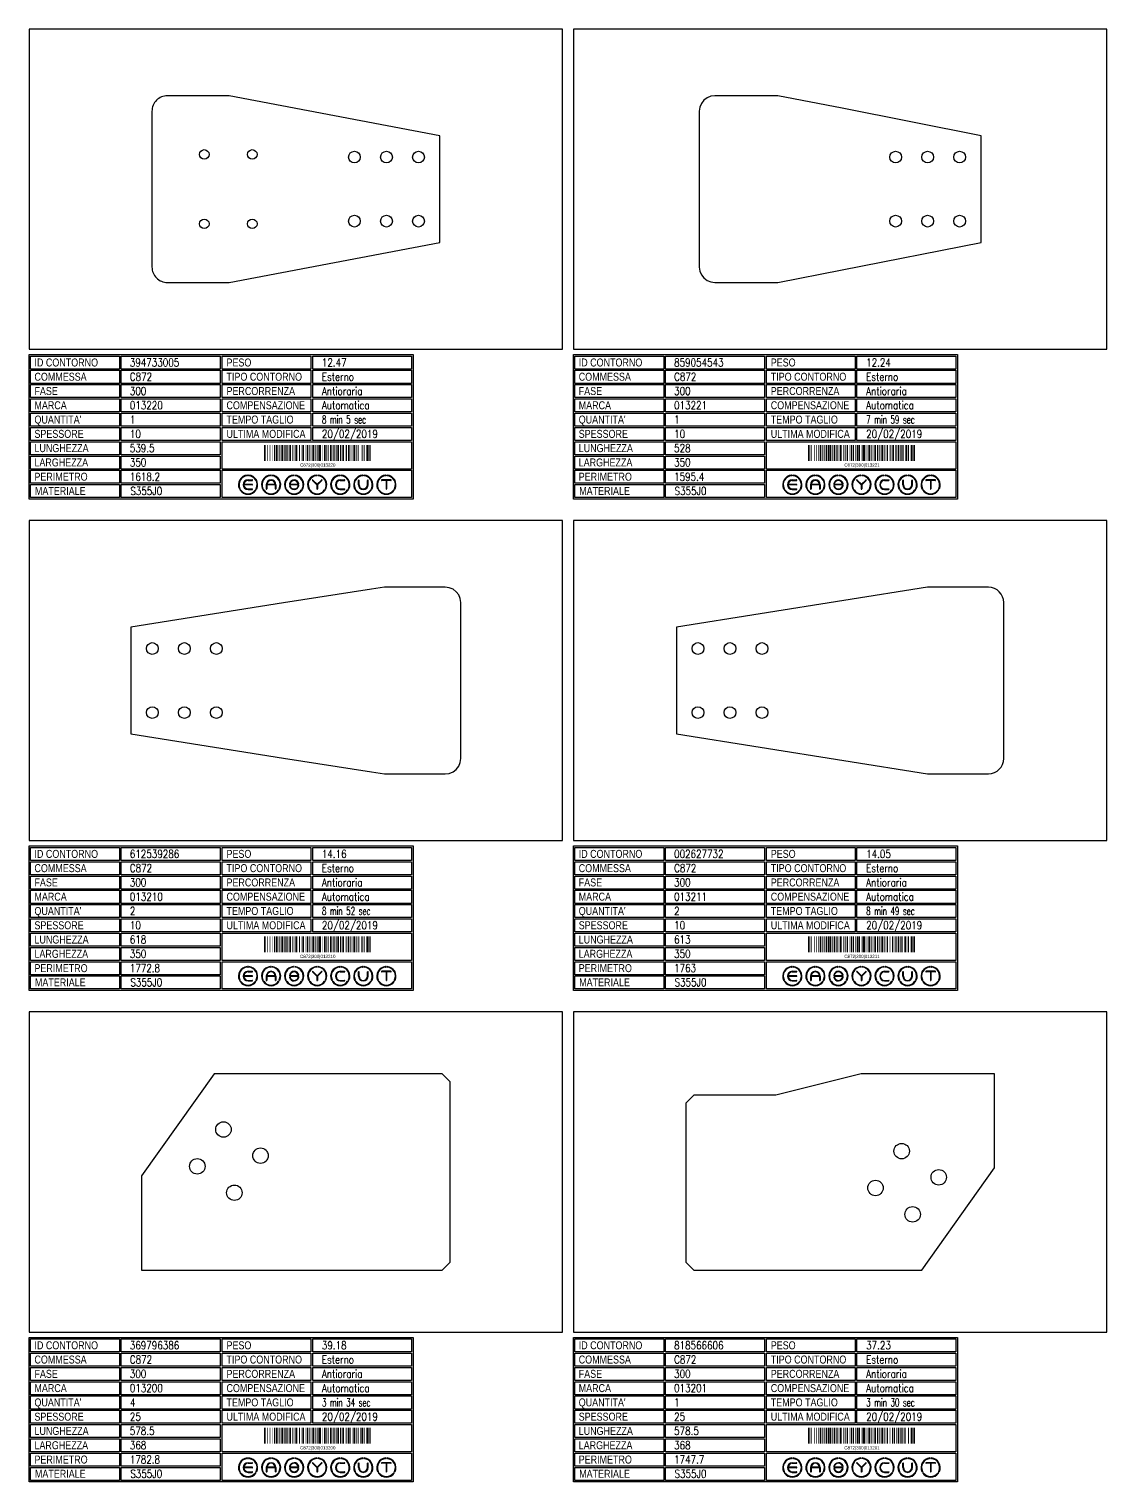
# Model space of a CAD drawing. Header units: millimetres. Extents: x 10000 to 55964, y 10000 to 31380.
# Drawn here: x 13060 to 15080, y 25894 to 28617 of the extents above; entities that cross this region are included whole.
import ezdxf
from ezdxf.enums import TextEntityAlignment as Align

# ---------------------------------------------------------------- set-up
doc = ezdxf.new("R2010")
doc.units = ezdxf.units.MM
doc.styles.add('EasyCutStyle', font='romans.shx', dxfattribs={"width": 0.8})
doc.styles.add('EasyCutStyle1', font='arial.ttf', dxfattribs={"width": 0.8})
doc.styles.get("Standard").update_dxf_attribs({"font": 'arial.ttf'})

# ---------------------------------------------------------------- blocks, each defined once
blk = doc.blocks.new('BlockShape01')
at = {"color": 253}
blk.add_lwpolyline([(0, 0), (720, 0), (720, -271), (0, -271)], close=True, dxfattribs=at)
at = {"color": 2}
for points in [[(3, -2.9), (169.3, -2.9), (169.3, -27.3), (3, -27.3)], [(3, -2.9), (169.3, -2.9), (169.3, -27.3), (3, -27.3)], [(361.9, -2.9), (528.3, -2.9), (528.3, -27.3), (361.9, -27.3)], [(3, -29.6), (169.3, -29.6), (169.3, -54), (3, -54)], [(361.9, -29.6), (528.3, -29.6), (528.3, -54), (361.9, -54)], [(3, -56.4), (169.3, -56.4), (169.3, -80.8), (3, -80.8)], [(361.9, -56.4), (528.3, -56.4), (528.3, -80.8), (361.9, -80.8)], [(3, -83.1), (169.3, -83.1), (169.3, -107.6), (3, -107.6)], [(361.9, -83.1), (528.3, -83.1), (528.3, -107.6), (361.9, -107.6)], [(3, -109.9), (169.3, -109.9), (169.3, -134.3), (3, -134.3)], [(361.9, -109.9), (528.3, -109.9), (528.3, -134.3), (361.9, -134.3)], [(3, -136.7), (169.3, -136.7), (169.3, -161.1), (3, -161.1)], [(361.9, -136.7), (528.3, -136.7), (528.3, -161.1), (361.9, -161.1)], [(3, -163.4), (169.3, -163.4), (169.3, -187.9), (3, -187.9)], [(3, -190.2), (169.3, -190.2), (169.3, -214.6), (3, -214.6)], [(3, -217), (169.3, -217), (169.3, -241.4), (3, -241.4)], [(3, -243.7), (169.3, -243.7), (169.3, -268.1), (3, -268.1)]]:
    blk.add_lwpolyline(points, close=True, dxfattribs=at)
at = {"color": 1}
for points in [[(172.7, -2.9), (358.1, -2.9), (358.1, -27.3), (172.7, -27.3)], [(531.6, -2.9), (717, -2.9), (717, -27.3), (531.6, -27.3)], [(172.7, -29.6), (358.1, -29.6), (358.1, -54), (172.7, -54)], [(531.6, -29.6), (717, -29.6), (717, -54), (531.6, -54)], [(172.7, -56.4), (358.1, -56.4), (358.1, -80.8), (172.7, -80.8)], [(531.6, -56.4), (717, -56.4), (717, -80.8), (531.6, -80.8)], [(172.7, -83.1), (358.1, -83.1), (358.1, -107.6), (172.7, -107.6)], [(531.6, -83.1), (717, -83.1), (717, -107.6), (531.6, -107.6)], [(172.7, -109.9), (358.1, -109.9), (358.1, -134.3), (172.7, -134.3)], [(531.6, -109.9), (717, -109.9), (717, -134.3), (531.6, -134.3)], [(172.7, -136.7), (358.1, -136.7), (358.1, -161.1), (172.7, -161.1)], [(531.6, -136.7), (717, -136.7), (717, -161.1), (531.6, -161.1)], [(172.7, -163.4), (358.1, -163.4), (358.1, -187.9), (172.7, -187.9)], [(172.7, -190.2), (358.1, -190.2), (358.1, -214.6), (172.7, -214.6)], [(361.9, -163.4), (717, -163.4), (717, -214.6), (361.9, -214.6)], [(172.7, -217), (358.1, -217), (358.1, -241.4), (172.7, -241.4)], [(361.9, -217), (717, -217), (717, -268.1), (361.9, -268.1)], [(172.7, -243.7), (358.1, -243.7), (358.1, -268.1), (172.7, -268.1)]]:
    blk.add_lwpolyline(points, close=True, dxfattribs=at)
at = {"color": 161, "style": 'EasyCutStyle1', "width": 0.8}
for s, p in [('ID CONTORNO', (10.1, -22.4)), ('PESO', (370, -22.4)), ('COMMESSA', (10.1, -49.1)), ('TIPO CONTORNO', (370, -49.1)), ('FASE', (10.1, -75.9)), ('PERCORRENZA', (370, -75.9)), ('MARCA', (10.1, -102.6)), ('COMPENSAZIONE', (370, -102.6)), ("QUANTITA'", (10.1, -129.4)), ('TEMPO TAGLIO', (370, -129.4)), ('SPESSORE', (10.1, -156.2)), ('ULTIMA MODIFICA', (370, -156.2)), ('LUNGHEZZA', (10.1, -182.9)), ('LARGHEZZA', (10.1, -209.7)), ('PERIMETRO', (10.1, -236.5)), ('MATERIALE', (11, -263.2))]:
    blk.add_text(s, height=15, dxfattribs=at).set_placement(p)
at = {"style": 'EasyCutStyle'}
for tag, p, width in [('IDSHAPE', (188.9, -22.4), 0.8), ('WEIGTHSHAPE', (548.8, -22.4), 0.8), ('ORDERSHAPE', (188.9, -49.1), 0.8), ('TYPESHAPE', (548.8, -49.1), 0.8), ('PHASESHAPE', (188.9, -75.9), 0.8), ('JOUSHAPE', (548.8, -75.9), 0.8), ('MKSHAPE', (188.9, -102.6), 0.8), ('COMPSHAPE', (548.8, -102.6), 0.8), ('QTASHAPE', (188.9, -129.4), 0.8), ('TIMECUTSHAPE', (548.8, -129.4), 0.65), ('TKSHAPE', (188.9, -156.2), 0.8), ('LASTMODIFYSHAPE', (548.8, -156.2), 0.8), ('LENGTHSHAPE', (188.9, -182.9), 0.8), ('HEIGHTSHAPE', (188.9, -209.7), 0.8), ('PERIMETERSHAPE', (188.9, -236.5), 0.8), ('MATSHAPE', (189.8, -263.2), 0.8)]:
    blk.add_attdef(tag, p, '', height=15, dxfattribs=dict(at, width=width))
blk = doc.blocks.new('Logo')
for color, points in [(140, [(-144.9, -7.2, -1), (-145.9, -7.6, -0.520567), (-131.2, 17.9, -1), (-131.1, 16.9, 0.520567)]), (256, [(-121.7, 0.5), (-137.5, 0.5, -0.394366), (-129.6, 7.9), (-121.7, 7.9, 1), (-121.7, 9), (-129.6, 9, 1), (-129.6, -9), (-121.7, -9, 1), (-121.7, -7.9), (-129.6, -7.9, -0.394366), (-137.5, -0.5), (-121.7, -0.5, 1)]), (140, [(-114.3, -7.2, 1), (-113.3, -7.6, 0.520567), (-128, 17.9, 0.916853), (-128.2, 16.9, 0.043377), (-128.1, 16.9, -0.520567)]), (140, [(-101.7, -7.2, -1), (-102.7, -7.6, -0.520567), (-88, 17.9, -1), (-87.9, 16.9, 0.520567)]), (140, [(-71.1, -7.2, 1), (-70.1, -7.6, 0.520567), (-84.8, 17.9, 1), (-84.9, 16.9, -0.520567)]), (140, [(-58.5, -7.2, -1), (-59.5, -7.6, -0.520567), (-44.8, 17.9, -1), (-44.7, 16.9, 0.520567)]), (256, [(-36.6, -0.5, -0.486114), (-35.5, -1.9, -0.776377), (-50.9, -2, 1), (-51.9, -2.3, 0.776377), (-34.5, -2.1, 0.486114), (-36.6, 0.5), (-49.8, 0.5, -0.486114), (-50.9, 1.9, -0.776377), (-35.5, 2, 1), (-34.5, 2.3, 0.776377), (-51.9, 2.1, 0.486114), (-49.8, -0.5)]), (140, [(-27.9, -7.2, 1), (-26.9, -7.6, 0.520567), (-41.6, 17.9, 1), (-41.7, 16.9, -0.520567)]), (140, [(-15.3, -7.2, -1), (-16.3, -7.6, -0.520567), (-1.6, 17.9, -1), (-1.5, 16.9, 0.520567)]), (256, [(0, 0.8), (-8.1, 8.8, 1), (-8.8, 8.1), (-0.5, -0.2), (-0.5, -7.9, 1), (0.5, -7.9), (0.5, -0.2), (8.8, 8.1, 1), (8.1, 8.8)]), (140, [(15.3, -7.2, 1), (16.3, -7.6, 0.520567), (1.6, 17.9, 1), (1.5, 16.9, -0.520567)]), (140, [(27.9, -7.2, -1), (26.9, -7.6, -0.520567), (41.6, 17.9, -1), (41.7, 16.9, 0.520567)]), (256, [(43.2, -9), (51.1, -9, 1), (51.1, -7.9), (43.2, -7.9, -1), (43.2, 7.9), (51.1, 7.9, 1), (51.1, 9), (43.2, 9, 1)]), (140, [(58.5, -7.2, 1), (59.5, -7.6, 0.520567), (44.8, 17.9, 1), (44.7, 16.9, -0.520567)]), (140, [(71.1, -7.2, -1), (70.1, -7.6, -0.520567), (84.8, 17.9, -1), (84.9, 16.9, 0.520567)]), (256, [(78.5, 0), (78.5, 7.9, 1), (77.4, 7.9), (77.4, 0, 1), (95.4, 0), (95.4, 7.9, 1), (94.3, 7.9), (94.3, 0, -1)]), (140, [(101.7, -7.2, 1), (102.7, -7.6, 0.520567), (88, 17.9, 1), (87.9, 16.9, -0.520567)]), (140, [(114.3, -7.2, -1), (113.3, -7.6, -0.520567), (128, 17.9, -1), (128.1, 16.9, 0.520567)]), (256, [(121.1, 9, 1), (121.1, 7.9), (129.1, 7.9), (129.1, -7.9, 1), (130.1, -7.9), (130.1, 7.9), (138.1, 7.9, 1), (138.1, 9)]), (140, [(144.9, -7.2, 1), (145.9, -7.6, 0.520567), (131.2, 17.9, 1), (131.1, 16.9, -0.520567)]), (140, [(-114.9, -10.3, 1), (-115.7, -9.7, -0.520567), (-143.5, -9.7, 1), (-144.3, -10.3, 0.520567)]), (140, [(-71.7, -10.3, 1), (-72.5, -9.7, -0.520567), (-100.3, -9.7, 1), (-101.1, -10.3, 0.520567)]), (140, [(-28.5, -10.3, 1), (-29.3, -9.7, -0.520567), (-57.1, -9.7, 1), (-57.9, -10.3, 0.520567)]), (140, [(14.7, -10.3, 1), (13.9, -9.7, -0.520567), (-13.9, -9.7, 1), (-14.7, -10.3, 0.520567)]), (140, [(57.9, -10.3, 1), (57.1, -9.7, -0.520567), (29.3, -9.7, 1), (28.5, -10.3, 0.520567)]), (140, [(101.1, -10.3, 1), (100.3, -9.7, -0.520567), (72.5, -9.7, 1), (71.7, -10.3, 0.520567)]), (140, [(144.3, -10.3, 1), (143.5, -9.7, -0.520567), (115.7, -9.7, 1), (114.9, -10.3, 0.520567)])]:
    blk.add_hatch(color=color).paths.add_polyline_path(points)
h = blk.add_hatch(color=256)
h.paths.add_polyline_path([(-78.5, -0.5), (-78.5, -7.9, 1), (-77.4, -7.9), (-77.4, 0, 1), (-95.4, 0), (-95.4, -7.9, 1), (-94.3, -7.9), (-94.3, -0.5)])
h.paths.add_polyline_path([(-94.3, 0.5, -0.933992), (-78.5, 0.5)], flags=16)
for p, q in [((-121.7, 0.5), (-137.5, 0.5)), ((-129.6, 9), (-121.7, 9)), ((-129.6, 7.9), (-121.7, 7.9)), ((-95.4, 0), (-95.4, -7.9)), ((-78.5, 0.5), (-94.3, 0.5)), ((-77.4, 0), (-77.4, -7.9)), ((-36.6, 0.5), (-49.8, 0.5)), ((-0.5, -0.2), (-8.8, 8.1)), ((0, 0.8), (-8.1, 8.8)), ((0, 0.8), (8.1, 8.8)), ((0.5, -0.2), (8.8, 8.1)), ((43.2, 9), (51.1, 9)), ((43.2, 7.9), (51.1, 7.9)), ((77.4, 0), (77.4, 7.9)), ((78.5, 0), (78.5, 7.9)), ((94.3, 0), (94.3, 7.9)), ((95.4, 0), (95.4, 7.9)), ((138.1, 9), (121.1, 9)), ((129.1, 7.9), (121.1, 7.9)), ((129.1, 7.9), (129.1, -7.9)), ((130.1, 7.9), (130.1, -7.9)), ((138.1, 7.9), (130.1, 7.9)), ((-121.7, -0.5), (-137.5, -0.5)), ((-129.6, -7.9), (-121.7, -7.9)), ((-129.6, -9), (-121.7, -9)), ((-94.3, -0.5), (-94.3, -7.9)), ((-78.5, -0.5), (-94.3, -0.5)), ((-78.5, -0.5), (-78.5, -7.9)), ((-36.6, -0.5), (-49.8, -0.5)), ((-0.5, -0.2), (-0.5, -7.9)), ((0.5, -0.2), (0.5, -7.9)), ((43.2, -7.9), (51.1, -7.9)), ((43.2, -9), (51.1, -9))]:
    blk.add_line(p, q)
at = {"color": 140}
for centre, radius, start, end in [((-129.6, 0), 18, 95, 205), ((-129.6, 0), 16.9, 95, 205), ((-131.1, 17.4), 0.54, 275, 95), ((-128.1, 17.4), 0.54, 85, 265), ((-129.6, 0), 16.9, 335, 85), ((-129.6, 0), 18, 335, 85), ((-86.4, 0), 18, 95, 205), ((-86.4, 0), 16.9, 95, 205), ((-87.9, 17.4), 0.54, 275, 95), ((-84.9, 17.4), 0.54, 85, 265), ((-86.4, 0), 16.9, 335, 85), ((-86.4, 0), 18, 335, 85), ((-43.2, 0), 18, 95, 205), ((-43.2, 0), 16.9, 95, 205), ((-44.7, 17.4), 0.54, 275, 95), ((-41.7, 17.4), 0.54, 85, 265), ((-43.2, 0), 16.9, 335, 85), ((-43.2, 0), 18, 335, 85), ((0, 0), 18, 95, 205), ((0, 0), 16.9, 95, 205), ((-1.5, 17.4), 0.54, 275, 95), ((1.5, 17.4), 0.54, 85, 265), ((0, 0), 16.9, 335, 85), ((0, 0), 18, 335, 85), ((43.2, 0), 18, 95, 205), ((43.2, 0), 16.9, 95, 205), ((41.7, 17.4), 0.54, 275, 95), ((44.7, 17.4), 0.54, 85, 265), ((43.2, 0), 16.9, 335, 85), ((43.2, 0), 18, 335, 85), ((86.4, 0), 18, 95, 205), ((86.4, 0), 16.9, 95, 205), ((84.9, 17.4), 0.54, 275, 95), ((87.9, 17.4), 0.54, 85, 265), ((86.4, 0), 16.9, 335, 85), ((86.4, 0), 18, 335, 85), ((129.6, 0), 18, 95, 205), ((129.6, 0), 16.9, 95, 205), ((128.1, 17.4), 0.54, 275, 95), ((131.1, 17.4), 0.54, 85, 265), ((129.6, 0), 16.9, 335, 85), ((129.6, 0), 18, 335, 85), ((-145.4, -7.4), 0.54, 205, 25), ((-143.9, -10), 0.54, 35, 215), ((-129.6, 0), 18, 215, 325), ((-129.6, 0), 16.9, 215, 325), ((-115.3, -10), 0.54, 325, 145), ((-113.8, -7.4), 0.54, 155, 335), ((-102.2, -7.4), 0.54, 205, 25), ((-100.7, -10), 0.54, 35, 215), ((-86.4, 0), 18, 215, 325), ((-86.4, 0), 16.9, 215, 325), ((-72.1, -10), 0.54, 325, 145), ((-70.6, -7.4), 0.54, 155, 335), ((-59, -7.4), 0.54, 205, 25), ((-57.5, -10), 0.54, 35, 215), ((-43.2, 0), 18, 215, 325), ((-43.2, 0), 16.9, 215, 325), ((-28.9, -10), 0.54, 325, 145), ((-27.4, -7.4), 0.54, 155, 335), ((-15.8, -7.4), 0.54, 205, 25), ((-14.3, -10), 0.54, 35, 215), ((0, 0), 18, 215, 325), ((0, 0), 16.9, 215, 325), ((14.3, -10), 0.54, 325, 145), ((15.8, -7.4), 0.54, 155, 335), ((27.4, -7.4), 0.54, 205, 25), ((28.9, -10), 0.54, 35, 215), ((43.2, 0), 18, 215, 325), ((43.2, 0), 16.9, 215, 325), ((57.5, -10), 0.54, 325, 145), ((59, -7.4), 0.54, 155, 335), ((70.6, -7.4), 0.54, 205, 25), ((72.1, -10), 0.54, 35, 215), ((86.4, 0), 18, 215, 325), ((86.4, 0), 16.9, 215, 325), ((100.7, -10), 0.54, 325, 145), ((102.2, -7.4), 0.54, 155, 335), ((113.8, -7.4), 0.54, 205, 25), ((115.3, -10), 0.54, 35, 215), ((129.6, 0), 18, 215, 325), ((129.6, 0), 16.9, 215, 325), ((143.9, -10), 0.54, 325, 145), ((145.4, -7.4), 0.54, 155, 335)]:
    blk.add_arc(centre, radius, start, end, dxfattribs=at)
for centre, radius, start, end in [((-129.6, 0), 9, 90, 270), ((-129.6, 0), 7.92, 90, 176.0904), ((-121.7, 8.5), 0.54, 270, 90), ((-121.7, 0), 0.54, 270, 90), ((-86.4, 0), 9, 0, 180), ((-86.4, 0), 7.92, 3.9096, 176.0904), ((-49.8, 1.6), 2.16, 166.2998, 270), ((-43.2, 0), 9, 15, 166.2998), ((-43.2, 0), 7.92, 15, 166.2998), ((-49.8, 1.6), 1.08, 166.2998, 270), ((-36.6, -1.6), 2.16, 346.2998, 90), ((-35, 2.2), 0.54, 195, 15), ((-8.5, 8.5), 0.54, 45, 225), ((8.5, 8.5), 0.54, 315, 135), ((43.2, 0), 9, 90, 270), ((43.2, 0), 7.92, 90, 270), ((51.1, 8.5), 0.54, 270, 90), ((77.9, 7.9), 0.54, 0, 180), ((86.4, 0), 9, 180, 0), ((86.4, 0), 7.92, 180, 0), ((94.9, 7.9), 0.54, 0, 180), ((121.1, 8.5), 0.54, 90, 270), ((138.1, 8.5), 0.54, 270, 90), ((-129.6, 0), 7.92, 183.9096, 270), ((-121.7, -8.5), 0.54, 270, 90), ((-94.9, -7.9), 0.54, 180, 0), ((-77.9, -7.9), 0.54, 180, 0), ((-51.4, -2.2), 0.54, 15, 195), ((-43.2, 0), 9, 195, 346.2998), ((-43.2, 0), 7.92, 195, 346.2998), ((-36.6, -1.6), 1.08, 346.2998, 90), ((0, -7.9), 0.54, 180, 0), ((51.1, -8.5), 0.54, 270, 90), ((129.6, -7.9), 0.54, 180, 0)]:
    blk.add_arc(centre, radius, start, end)
blk = doc.blocks.new('369796386_128', base_point=(329.25, -336))
at = {"linetype": 'Continuous'}
for points, const_width in [([(330.25, -336), (330.25, -306)], 2), ([(332.75, -336), (332.75, -306)], 1), ([(335.75, -336), (335.75, -306)], 1), ([(340.75, -336), (340.75, -306)], 1), ([(344.75, -336), (344.75, -306)], 1), ([(349.25, -336), (349.25, -306)], 2), ([(352.75, -336), (352.75, -306)], 3), ([(355.75, -336), (355.75, -306)], 1), ([(359.25, -336), (359.25, -306)], 2), ([(363.75, -336), (363.75, -306)], 3), ([(367.25, -336), (367.25, -306)], 2), ([(370.75, -336), (370.75, -306)], 3), ([(374.25, -336), (374.25, -306)], 2), ([(378.75, -336), (378.75, -306)], 3), ([(382.75, -336), (382.75, -306)], 1), ([(384.75, -336), (384.75, -306)], 1), ([(386.75, -336), (386.75, -306)], 1), ([(390.25, -336), (390.25, -306)], 4), ([(396.25, -336), (396.25, -306)], 2), ([(399.75, -336), (399.75, -306)], 1), ([(402.75, -336), (402.75, -306)], 3), ([(406.75, -336), (406.75, -306)], 1), ([(410.75, -336), (410.75, -306)], 3), ([(414.25, -336), (414.25, -306)], 2), ([(417.75, -336), (417.75, -306)], 1), ([(421.75, -336), (421.75, -306)], 3), ([(425.25, -336), (425.25, -306)], 2), ([(428.75, -336), (428.75, -306)], 1), ([(430.75, -336), (430.75, -306)], 1), ([(434.25, -336), (434.25, -306)], 4), ([(439.75, -336), (439.75, -306)], 1), ([(443.75, -336), (443.75, -306)], 3), ([(447.25, -336), (447.25, -306)], 2), ([(450.75, -336), (450.75, -306)], 1), ([(454.75, -336), (454.75, -306)], 3), ([(459.25, -336), (459.25, -306)], 2), ([(462.25, -336), (462.25, -306)], 2), ([(465.75, -336), (465.75, -306)], 1), ([(468.75, -336), (468.75, -306)], 3), ([(473.25, -336), (473.25, -306)], 2), ([(477.75, -336), (477.75, -306)], 3), ([(481.75, -336), (481.75, -306)], 1), ([(483.75, -336), (483.75, -306)], 1), ([(487.75, -336), (487.75, -306)], 3), ([(491.25, -336), (491.25, -306)], 2), ([(494.75, -336), (494.75, -306)], 1), ([(498.75, -336), (498.75, -306)], 3), ([(502.25, -336), (502.25, -306)], 2), ([(506.25, -336), (506.25, -306)], 2), ([(510.75, -336), (510.75, -306)], 1), ([(513.75, -336), (513.75, -306)], 3), ([(517.25, -336), (517.25, -306)], 2), ([(522.75, -336), (522.75, -306)], 3), ([(525.75, -336), (525.75, -306)], 1), ([(528.25, -336), (528.25, -306)], 2)]:
    blk.add_lwpolyline(points, dxfattribs=dict(at, const_width=const_width))
blk.add_text('C872|300|013200', height=6).set_placement((430.25, -346.5), align=Align.CENTER)
blk = doc.blocks.new('818566606_128', base_point=(329.25, -336))
at = {"linetype": 'Continuous'}
for points, const_width in [([(330.25, -336), (330.25, -306)], 2), ([(332.75, -336), (332.75, -306)], 1), ([(335.75, -336), (335.75, -306)], 1), ([(340.75, -336), (340.75, -306)], 1), ([(344.75, -336), (344.75, -306)], 1), ([(349.25, -336), (349.25, -306)], 2), ([(352.75, -336), (352.75, -306)], 3), ([(355.75, -336), (355.75, -306)], 1), ([(359.25, -336), (359.25, -306)], 2), ([(363.75, -336), (363.75, -306)], 3), ([(367.25, -336), (367.25, -306)], 2), ([(370.75, -336), (370.75, -306)], 3), ([(374.25, -336), (374.25, -306)], 2), ([(378.75, -336), (378.75, -306)], 3), ([(382.75, -336), (382.75, -306)], 1), ([(384.75, -336), (384.75, -306)], 1), ([(386.75, -336), (386.75, -306)], 1), ([(390.25, -336), (390.25, -306)], 4), ([(396.25, -336), (396.25, -306)], 2), ([(399.75, -336), (399.75, -306)], 1), ([(402.75, -336), (402.75, -306)], 3), ([(406.75, -336), (406.75, -306)], 1), ([(410.75, -336), (410.75, -306)], 3), ([(414.25, -336), (414.25, -306)], 2), ([(417.75, -336), (417.75, -306)], 1), ([(421.75, -336), (421.75, -306)], 3), ([(425.25, -336), (425.25, -306)], 2), ([(428.75, -336), (428.75, -306)], 1), ([(430.75, -336), (430.75, -306)], 1), ([(434.25, -336), (434.25, -306)], 4), ([(439.75, -336), (439.75, -306)], 1), ([(443.75, -336), (443.75, -306)], 3), ([(447.25, -336), (447.25, -306)], 2), ([(450.75, -336), (450.75, -306)], 1), ([(454.75, -336), (454.75, -306)], 3), ([(459.25, -336), (459.25, -306)], 2), ([(462.25, -336), (462.25, -306)], 2), ([(465.75, -336), (465.75, -306)], 1), ([(468.75, -336), (468.75, -306)], 3), ([(473.25, -336), (473.25, -306)], 2), ([(477.75, -336), (477.75, -306)], 3), ([(481.75, -336), (481.75, -306)], 1), ([(483.75, -336), (483.75, -306)], 1), ([(487.75, -336), (487.75, -306)], 3), ([(491.25, -336), (491.25, -306)], 2), ([(494.75, -336), (494.75, -306)], 1), ([(498.75, -336), (498.75, -306)], 3), ([(503.25, -336), (503.25, -306)], 2), ([(505.75, -336), (505.75, -306)], 1), ([(508.75, -336), (508.75, -306)], 1), ([(511.25, -336), (511.25, -306)], 2), ([(517.25, -336), (517.25, -306)], 2), ([(522.75, -336), (522.75, -306)], 3), ([(525.75, -336), (525.75, -306)], 1), ([(528.25, -336), (528.25, -306)], 2)]:
    blk.add_lwpolyline(points, dxfattribs=dict(at, const_width=const_width))
blk.add_text('C872|300|013201', height=6).set_placement((430.25, -346.5), align=Align.CENTER)
blk = doc.blocks.new('612539286_128', base_point=(349, -345))
at = {"linetype": 'Continuous'}
for points, const_width in [([(350, -345), (350, -315)], 2), ([(352.5, -345), (352.5, -315)], 1), ([(355.5, -345), (355.5, -315)], 1), ([(360.5, -345), (360.5, -315)], 1), ([(364.5, -345), (364.5, -315)], 1), ([(369, -345), (369, -315)], 2), ([(372.5, -345), (372.5, -315)], 3), ([(375.5, -345), (375.5, -315)], 1), ([(379, -345), (379, -315)], 2), ([(383.5, -345), (383.5, -315)], 3), ([(387, -345), (387, -315)], 2), ([(390.5, -345), (390.5, -315)], 3), ([(394, -345), (394, -315)], 2), ([(398.5, -345), (398.5, -315)], 3), ([(402.5, -345), (402.5, -315)], 1), ([(404.5, -345), (404.5, -315)], 1), ([(406.5, -345), (406.5, -315)], 1), ([(410, -345), (410, -315)], 4), ([(416, -345), (416, -315)], 2), ([(419.5, -345), (419.5, -315)], 1), ([(422.5, -345), (422.5, -315)], 3), ([(426.5, -345), (426.5, -315)], 1), ([(430.5, -345), (430.5, -315)], 3), ([(434, -345), (434, -315)], 2), ([(437.5, -345), (437.5, -315)], 1), ([(441.5, -345), (441.5, -315)], 3), ([(445, -345), (445, -315)], 2), ([(448.5, -345), (448.5, -315)], 1), ([(450.5, -345), (450.5, -315)], 1), ([(454, -345), (454, -315)], 4), ([(459.5, -345), (459.5, -315)], 1), ([(463.5, -345), (463.5, -315)], 3), ([(467, -345), (467, -315)], 2), ([(470.5, -345), (470.5, -315)], 1), ([(474.5, -345), (474.5, -315)], 3), ([(479, -345), (479, -315)], 2), ([(482, -345), (482, -315)], 2), ([(485.5, -345), (485.5, -315)], 1), ([(488.5, -345), (488.5, -315)], 3), ([(493, -345), (493, -315)], 2), ([(497.5, -345), (497.5, -315)], 3), ([(501.5, -345), (501.5, -315)], 1), ([(503.5, -345), (503.5, -315)], 1), ([(507.5, -345), (507.5, -315)], 3), ([(512, -345), (512, -315)], 2), ([(514.5, -345), (514.5, -315)], 1), ([(518.5, -345), (518.5, -315)], 3), ([(522, -345), (522, -315)], 2), ([(525.5, -345), (525.5, -315)], 1), ([(527.5, -345), (527.5, -315)], 1), ([(533, -345), (533, -315)], 2), ([(537, -345), (537, -315)], 2), ([(542.5, -345), (542.5, -315)], 3), ([(545.5, -345), (545.5, -315)], 1), ([(548, -345), (548, -315)], 2)]:
    blk.add_lwpolyline(points, dxfattribs=dict(at, const_width=const_width))
blk.add_text('C872|300|013210', height=6).set_placement((450, -355.5), align=Align.CENTER)
blk = doc.blocks.new('002627732_128', base_point=(346.5, -345))
at = {"linetype": 'Continuous'}
for points, const_width in [([(347.5, -345), (347.5, -315)], 2), ([(350, -345), (350, -315)], 1), ([(353, -345), (353, -315)], 1), ([(358, -345), (358, -315)], 1), ([(362, -345), (362, -315)], 1), ([(366.5, -345), (366.5, -315)], 2), ([(370, -345), (370, -315)], 3), ([(373, -345), (373, -315)], 1), ([(376.5, -345), (376.5, -315)], 2), ([(381, -345), (381, -315)], 3), ([(384.5, -345), (384.5, -315)], 2), ([(388, -345), (388, -315)], 3), ([(391.5, -345), (391.5, -315)], 2), ([(396, -345), (396, -315)], 3), ([(400, -345), (400, -315)], 1), ([(402, -345), (402, -315)], 1), ([(404, -345), (404, -315)], 1), ([(407.5, -345), (407.5, -315)], 4), ([(413.5, -345), (413.5, -315)], 2), ([(417, -345), (417, -315)], 1), ([(420, -345), (420, -315)], 3), ([(424, -345), (424, -315)], 1), ([(428, -345), (428, -315)], 3), ([(431.5, -345), (431.5, -315)], 2), ([(435, -345), (435, -315)], 1), ([(439, -345), (439, -315)], 3), ([(442.5, -345), (442.5, -315)], 2), ([(446, -345), (446, -315)], 1), ([(448, -345), (448, -315)], 1), ([(451.5, -345), (451.5, -315)], 4), ([(457, -345), (457, -315)], 1), ([(461, -345), (461, -315)], 3), ([(464.5, -345), (464.5, -315)], 2), ([(468, -345), (468, -315)], 1), ([(472, -345), (472, -315)], 3), ([(476.5, -345), (476.5, -315)], 2), ([(479.5, -345), (479.5, -315)], 2), ([(483, -345), (483, -315)], 1), ([(486, -345), (486, -315)], 3), ([(490.5, -345), (490.5, -315)], 2), ([(495, -345), (495, -315)], 3), ([(499, -345), (499, -315)], 1), ([(501, -345), (501, -315)], 1), ([(505, -345), (505, -315)], 3), ([(509.5, -345), (509.5, -315)], 2), ([(512, -345), (512, -315)], 1), ([(516, -345), (516, -315)], 3), ([(520.5, -345), (520.5, -315)], 2), ([(523, -345), (523, -315)], 1), ([(528.5, -345), (528.5, -315)], 4), ([(532, -345), (532, -315)], 1), ([(534.5, -345), (534.5, -315)], 2), ([(540, -345), (540, -315)], 3), ([(543, -345), (543, -315)], 1), ([(545.5, -345), (545.5, -315)], 2)]:
    blk.add_lwpolyline(points, dxfattribs=dict(at, const_width=const_width))
blk.add_text('C872|300|013211', height=6).set_placement((447.5, -355.5), align=Align.CENTER)
blk = doc.blocks.new('394733005_128', base_point=(309.75, -345))
at = {"linetype": 'Continuous'}
for points, const_width in [([(310.75, -345), (310.75, -315)], 2), ([(313.25, -345), (313.25, -315)], 1), ([(316.25, -345), (316.25, -315)], 1), ([(321.25, -345), (321.25, -315)], 1), ([(325.25, -345), (325.25, -315)], 1), ([(329.75, -345), (329.75, -315)], 2), ([(333.25, -345), (333.25, -315)], 3), ([(336.25, -345), (336.25, -315)], 1), ([(339.75, -345), (339.75, -315)], 2), ([(344.25, -345), (344.25, -315)], 3), ([(347.75, -345), (347.75, -315)], 2), ([(351.25, -345), (351.25, -315)], 3), ([(354.75, -345), (354.75, -315)], 2), ([(359.25, -345), (359.25, -315)], 3), ([(363.25, -345), (363.25, -315)], 1), ([(365.25, -345), (365.25, -315)], 1), ([(367.25, -345), (367.25, -315)], 1), ([(370.75, -345), (370.75, -315)], 4), ([(376.75, -345), (376.75, -315)], 2), ([(380.25, -345), (380.25, -315)], 1), ([(383.25, -345), (383.25, -315)], 3), ([(387.25, -345), (387.25, -315)], 1), ([(391.25, -345), (391.25, -315)], 3), ([(394.75, -345), (394.75, -315)], 2), ([(398.25, -345), (398.25, -315)], 1), ([(402.25, -345), (402.25, -315)], 3), ([(405.75, -345), (405.75, -315)], 2), ([(409.25, -345), (409.25, -315)], 1), ([(411.25, -345), (411.25, -315)], 1), ([(414.75, -345), (414.75, -315)], 4), ([(420.25, -345), (420.25, -315)], 1), ([(424.25, -345), (424.25, -315)], 3), ([(427.75, -345), (427.75, -315)], 2), ([(431.25, -345), (431.25, -315)], 1), ([(435.25, -345), (435.25, -315)], 3), ([(439.75, -345), (439.75, -315)], 2), ([(442.75, -345), (442.75, -315)], 2), ([(446.25, -345), (446.25, -315)], 1), ([(449.25, -345), (449.25, -315)], 3), ([(453.75, -345), (453.75, -315)], 2), ([(458.25, -345), (458.25, -315)], 3), ([(462.25, -345), (462.25, -315)], 1), ([(464.75, -345), (464.75, -315)], 2), ([(469.25, -345), (469.25, -315)], 3), ([(473.25, -345), (473.25, -315)], 1), ([(475.25, -345), (475.25, -315)], 1), ([(479.25, -345), (479.25, -315)], 3), ([(482.75, -345), (482.75, -315)], 2), ([(486.75, -345), (486.75, -315)], 2), ([(492.25, -345), (492.25, -315)], 1), ([(494.25, -345), (494.25, -315)], 1), ([(497.75, -345), (497.75, -315)], 2), ([(503.25, -345), (503.25, -315)], 3), ([(506.25, -345), (506.25, -315)], 1), ([(508.75, -345), (508.75, -315)], 2)]:
    blk.add_lwpolyline(points, dxfattribs=dict(at, const_width=const_width))
blk.add_text('C872|300|013220', height=6).set_placement((410.75, -355.5), align=Align.CENTER)
blk = doc.blocks.new('859054543_128', base_point=(304, -345))
at = {"linetype": 'Continuous'}
for points, const_width in [([(305, -345), (305, -315)], 2), ([(307.5, -345), (307.5, -315)], 1), ([(310.5, -345), (310.5, -315)], 1), ([(315.5, -345), (315.5, -315)], 1), ([(319.5, -345), (319.5, -315)], 1), ([(324, -345), (324, -315)], 2), ([(327.5, -345), (327.5, -315)], 3), ([(330.5, -345), (330.5, -315)], 1), ([(334, -345), (334, -315)], 2), ([(338.5, -345), (338.5, -315)], 3), ([(342, -345), (342, -315)], 2), ([(345.5, -345), (345.5, -315)], 3), ([(349, -345), (349, -315)], 2), ([(353.5, -345), (353.5, -315)], 3), ([(357.5, -345), (357.5, -315)], 1), ([(359.5, -345), (359.5, -315)], 1), ([(361.5, -345), (361.5, -315)], 1), ([(365, -345), (365, -315)], 4), ([(371, -345), (371, -315)], 2), ([(374.5, -345), (374.5, -315)], 1), ([(377.5, -345), (377.5, -315)], 3), ([(381.5, -345), (381.5, -315)], 1), ([(385.5, -345), (385.5, -315)], 3), ([(389, -345), (389, -315)], 2), ([(392.5, -345), (392.5, -315)], 1), ([(396.5, -345), (396.5, -315)], 3), ([(400, -345), (400, -315)], 2), ([(403.5, -345), (403.5, -315)], 1), ([(405.5, -345), (405.5, -315)], 1), ([(409, -345), (409, -315)], 4), ([(414.5, -345), (414.5, -315)], 1), ([(418.5, -345), (418.5, -315)], 3), ([(422, -345), (422, -315)], 2), ([(425.5, -345), (425.5, -315)], 1), ([(429.5, -345), (429.5, -315)], 3), ([(434, -345), (434, -315)], 2), ([(437, -345), (437, -315)], 2), ([(440.5, -345), (440.5, -315)], 1), ([(443.5, -345), (443.5, -315)], 3), ([(448, -345), (448, -315)], 2), ([(452.5, -345), (452.5, -315)], 3), ([(456.5, -345), (456.5, -315)], 1), ([(459, -345), (459, -315)], 2), ([(463.5, -345), (463.5, -315)], 3), ([(467.5, -345), (467.5, -315)], 1), ([(469.5, -345), (469.5, -315)], 1), ([(473.5, -345), (473.5, -315)], 3), ([(478, -345), (478, -315)], 2), ([(480.5, -345), (480.5, -315)], 1), ([(482.5, -345), (482.5, -315)], 1), ([(488, -345), (488, -315)], 4), ([(492, -345), (492, -315)], 2), ([(497.5, -345), (497.5, -315)], 3), ([(500.5, -345), (500.5, -315)], 1), ([(503, -345), (503, -315)], 2)]:
    blk.add_lwpolyline(points, dxfattribs=dict(at, const_width=const_width))
blk.add_text('C872|300|013221', height=6).set_placement((405, -355.5), align=Align.CENTER)

msp = doc.modelspace()

# ---------------------------------------------------------------- linework, layer by layer
for p, q in [((14060, 28617), (13060, 28617)), ((13060, 28617), (13060, 28017)), ((14060, 28017), (14060, 28617)), ((15080, 28617), (14080, 28617)), ((14080, 28617), (14080, 28017)), ((15080, 28017), (15080, 28617)), ((13060, 28017), (14060, 28017)), ((14080, 28017), (15080, 28017)), ((14060, 27696), (13060, 27696)), ((13060, 27696), (13060, 27096)), ((14060, 27096), (14060, 27696)), ((15080, 27696), (14080, 27696)), ((14080, 27696), (14080, 27096)), ((15080, 27096), (15080, 27696)), ((13060, 27096), (14060, 27096)), ((14080, 27096), (15080, 27096)), ((14060, 26775), (13060, 26775)), ((13060, 26775), (13060, 26175)), ((14060, 26175), (14060, 26775)), ((15080, 26775), (14080, 26775)), ((14080, 26775), (14080, 26175)), ((15080, 26175), (15080, 26775)), ((13060, 26175), (14060, 26175)), ((14080, 26175), (15080, 26175))]:
    msp.add_line(p, q)
at = {"color": 2}
for points in [[(13435.3, 28142), (13829.8, 28217), (13829.8, 28417), (13435.3, 28492), (13319.3, 28492, 0.414214), (13290.3, 28463), (13290.3, 28171, 0.414214), (13319.3, 28142)], [(14743.5, 27221), (14858, 27221, 0.409216), (14886.5, 27250), (14886.5, 27542, 0.409216), (14858, 27571), (14743.5, 27571), (14273.5, 27496), (14273.5, 27296)]]:
    msp.add_lwpolyline(points, format="xyb", close=True, dxfattribs=at)
for points in [[(14345, 28142), (14463, 28142), (14584, 28165.5), (14844, 28217), (14844, 28417), (14584, 28468.5), (14463, 28492), (14345, 28492), (14337.5, 28491), (14330.5, 28488), (14324.5, 28483.5), (14320, 28477.5), (14317, 28470.5), (14316, 28463), (14316, 28171), (14317, 28163.5), (14320, 28156.5), (14324.5, 28150.5), (14330.5, 28146), (14337.5, 28143)], [(13726, 27221), (13840, 27221), (13847.5, 27222), (13854.5, 27225), (13860.5, 27229.5), (13865.5, 27235.5), (13868, 27242.5), (13869, 27250), (13869, 27542), (13868, 27549.5), (13865.5, 27556.5), (13860.5, 27562.5), (13854.5, 27567), (13847.5, 27570), (13840, 27571), (13726, 27571), (13702, 27567), (13537, 27541.5), (13251, 27496), (13251, 27296), (13537, 27250.5), (13702, 27225)], [(13270.8, 26291), (13834.3, 26291), (13849.3, 26306), (13849.3, 26644), (13834.3, 26659), (13406.8, 26659), (13270.8, 26467.5)], [(14305.8, 26291), (14733.3, 26291), (14869.3, 26482.5), (14869.3, 26659), (14619.3, 26659), (14459.3, 26619), (14305.8, 26619), (14290.8, 26604), (14290.8, 26306)]]:
    msp.add_lwpolyline(points, close=True, dxfattribs=at)
at = {"color": 4}
for centre, radius in [((13388.3, 28382), 9), ((13478.3, 28382), 9), ((13669.8, 28377), 11), ((13729.8, 28377), 11), ((13789.8, 28377), 11), ((14684, 28377), 11), ((14744, 28377), 11), ((14804, 28377), 11), ((13669.8, 28257), 11), ((13729.8, 28257), 11), ((13789.8, 28257), 11), ((14684, 28257), 11), ((14744, 28257), 11), ((14804, 28257), 11), ((13388.3, 28252), 9), ((13478.3, 28252), 9), ((13291, 27456), 11), ((13351, 27456), 11), ((13411, 27456), 11), ((14313.5, 27456), 11), ((14373.5, 27456), 11), ((14433.5, 27456), 11), ((13291, 27336), 11), ((13351, 27336), 11), ((13411, 27336), 11), ((14313.5, 27336), 11), ((14373.5, 27336), 11), ((14433.5, 27336), 11), ((13424.3, 26554.5), 14.5), ((14695.3, 26514), 14.5), ((13375.3, 26485.5), 14.5), ((13493.8, 26505.5), 14.5), ((14764.8, 26465), 14.5), ((13444.8, 26436), 14.5), ((14646.3, 26445), 14.5), ((14715.8, 26395.5), 14.5)]:
    msp.add_circle(centre, radius, dxfattribs=at)

# ---------------------------------------------------------------- block references
for p, values in [((13060, 28007), {'IDSHAPE': '394733005', 'ORDERSHAPE': 'C872', 'PHASESHAPE': '300', 'MKSHAPE': '013220', 'TKSHAPE': '10', 'LENGTHSHAPE': '539.5', 'HEIGHTSHAPE': '350', 'MATSHAPE': 'S355J0', 'LASTMODIFYSHAPE': '20/02/2019', 'PERIMETERSHAPE': '1618.2', 'WEIGTHSHAPE': '12.47', 'TYPESHAPE': 'Esterno', 'JOUSHAPE': 'Antioraria', 'COMPSHAPE': 'Automatica', 'TIMECUTSHAPE': '8 min 5 sec', 'QTASHAPE': '1'}), ((14080, 28007), {'IDSHAPE': '859054543', 'ORDERSHAPE': 'C872', 'PHASESHAPE': '300', 'MKSHAPE': '013221', 'TKSHAPE': '10', 'LENGTHSHAPE': '528', 'HEIGHTSHAPE': '350', 'MATSHAPE': 'S355J0', 'LASTMODIFYSHAPE': '20/02/2019', 'PERIMETERSHAPE': '1595.4', 'WEIGTHSHAPE': '12.24', 'TYPESHAPE': 'Esterno', 'JOUSHAPE': 'Antioraria', 'COMPSHAPE': 'Automatica', 'TIMECUTSHAPE': '7 min 59 sec', 'QTASHAPE': '1'}), ((13060, 27086), {'IDSHAPE': '612539286', 'ORDERSHAPE': 'C872', 'PHASESHAPE': '300', 'MKSHAPE': '013210', 'TKSHAPE': '10', 'LENGTHSHAPE': '618', 'HEIGHTSHAPE': '350', 'MATSHAPE': 'S355J0', 'LASTMODIFYSHAPE': '20/02/2019', 'PERIMETERSHAPE': '1772.8', 'WEIGTHSHAPE': '14.16', 'TYPESHAPE': 'Esterno', 'JOUSHAPE': 'Antioraria', 'COMPSHAPE': 'Automatica', 'TIMECUTSHAPE': '8 min 52 sec', 'QTASHAPE': '2'}), ((14080, 27086), {'IDSHAPE': '002627732', 'ORDERSHAPE': 'C872', 'PHASESHAPE': '300', 'MKSHAPE': '013211', 'TKSHAPE': '10', 'LENGTHSHAPE': '613', 'HEIGHTSHAPE': '350', 'MATSHAPE': 'S355J0', 'LASTMODIFYSHAPE': '20/02/2019', 'PERIMETERSHAPE': '1763', 'WEIGTHSHAPE': '14.05', 'TYPESHAPE': 'Esterno', 'JOUSHAPE': 'Antioraria', 'COMPSHAPE': 'Automatica', 'TIMECUTSHAPE': '8 min 49 sec', 'QTASHAPE': '2'}), ((13060, 26165), {'IDSHAPE': '369796386', 'ORDERSHAPE': 'C872', 'PHASESHAPE': '300', 'MKSHAPE': '013200', 'TKSHAPE': '25', 'LENGTHSHAPE': '578.5', 'HEIGHTSHAPE': '368', 'MATSHAPE': 'S355J0', 'LASTMODIFYSHAPE': '20/02/2019', 'PERIMETERSHAPE': '1782.8', 'WEIGTHSHAPE': '39.18', 'TYPESHAPE': 'Esterno', 'JOUSHAPE': 'Antioraria', 'COMPSHAPE': 'Automatica', 'TIMECUTSHAPE': '3 min 34 sec', 'QTASHAPE': '4'}), ((14080, 26165), {'IDSHAPE': '818566606', 'ORDERSHAPE': 'C872', 'PHASESHAPE': '300', 'MKSHAPE': '013201', 'TKSHAPE': '25', 'LENGTHSHAPE': '578.5', 'HEIGHTSHAPE': '368', 'MATSHAPE': 'S355J0', 'LASTMODIFYSHAPE': '20/02/2019', 'PERIMETERSHAPE': '1747.7', 'WEIGTHSHAPE': '37.23', 'TYPESHAPE': 'Esterno', 'JOUSHAPE': 'Antioraria', 'COMPSHAPE': 'Automatica', 'TIMECUTSHAPE': '3 min 30 sec', 'QTASHAPE': '1'})]:
    msp.add_blockref('BlockShape01', p).add_auto_attribs(values)
for name, p in [('394733005_128', (13500, 27807.5)), ('859054543_128', (14520, 27807.5)), ('Logo', (13600, 27763)), ('Logo', (14620, 27763)), ('612539286_128', (13500, 26886.5)), ('002627732_128', (14520, 26886.5)), ('Logo', (13600, 26842)), ('Logo', (14620, 26842)), ('369796386_128', (13500, 25965.5)), ('818566606_128', (14520, 25965.5)), ('Logo', (13600, 25921)), ('Logo', (14620, 25921))]:
    msp.add_blockref(name, p)

doc.saveas('drawing.dxf')
